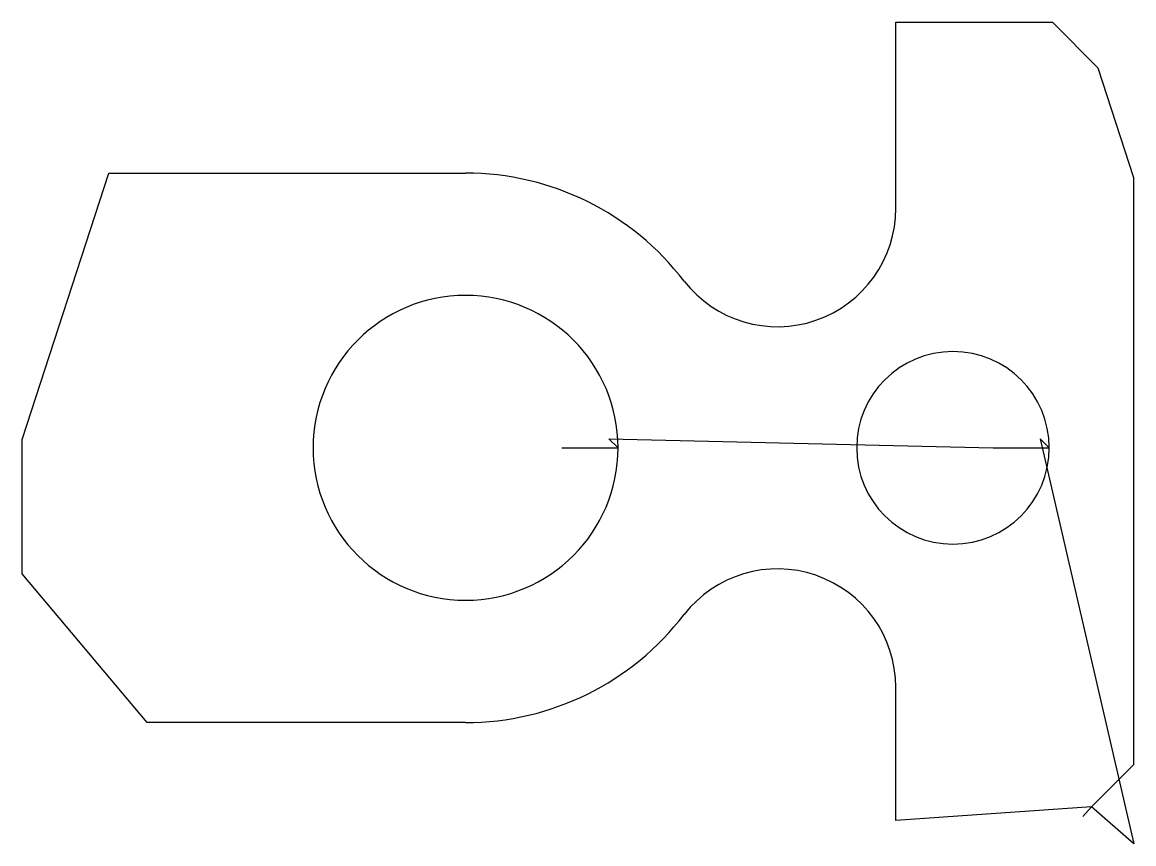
# Model space of a CAD drawing. Header units: metres. Extents: x 283 to 975, y 257 to 769.
import ezdxf

# ---------------------------------------------------------------- set-up
doc = ezdxf.new("R2010")
doc.units = ezdxf.units.M

msp = doc.modelspace()

# ---------------------------------------------------------------- linework, layer by layer
at = {"layer": 'TOOL_0'}
for p, q in [((826.883, 652.889), (826.883, 768.835)), ((826.883, 768.835), (924.491, 768.835)), ((924.491, 768.835), (952.846, 740.48)), ((952.846, 740.48), (975.053, 672.133)), ((282.552, 508.783), (336.506, 674.835)), ((336.506, 674.835), (558.803, 674.835)), ((975.053, 672.133), (975.053, 306.067)), ((282.552, 425.13), (282.552, 508.783)), ((653.802, 503.585), (648.145, 509.242)), ((648.145, 509.242), (887.502, 503.585)), ((922.502, 503.585), (916.845, 509.242)), ((916.845, 509.242), (975.166, 256.804)), ((618.802, 503.585), (653.802, 503.585)), ((887.502, 503.585), (922.502, 503.585)), ((360.416, 332.335), (282.552, 425.13)), ((826.882, 271.245), (826.882, 354.471)), ((558.801, 332.335), (360.416, 332.335)), ((975.053, 306.067), (948.752, 279.766)), ((948.751, 279.767), (826.882, 271.245)), ((948.752, 279.766), (943.504, 273.728)), ((975.166, 256.804), (948.751, 279.767))]:
    msp.add_line(p, q, dxfattribs=at)
for centre, radius, start, end in [((558.752, 503.461), 171.374, 37.36866, 89.982949), ((753.133, 652.796), 73.751, 217.916888, 0.072251), ((558.802, 503.585), 95, 0, 180), ((862.502, 503.585), 60, 0, 180), ((558.802, 503.585), 95, 180, 0), ((862.502, 503.585), 60, 180, 0), ((753.132, 354.375), 73.75, 0.074582, 142.083112), ((558.751, 503.709), 171.373, 270.016717, 322.631606)]:
    msp.add_arc(centre, radius, start, end, dxfattribs=at)

doc.saveas('drawing.dxf')
